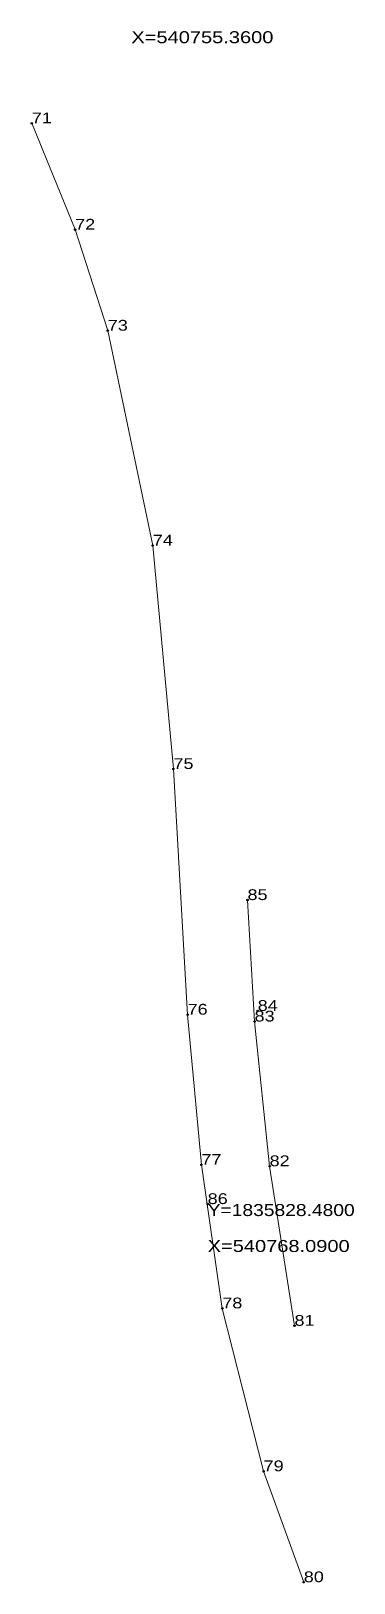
# Model space of a CAD drawing. Header units: metres. Extents: x 539703 to 540963, y 1835765 to 1836285.
# Drawn here: x 540738.6 to 540792.5, y 1835765.2 to 1836024.3 of the extents above; entities that cross this region are included whole.
import ezdxf

# ---------------------------------------------------------------- set-up
doc = ezdxf.new("R2010")
doc.units = ezdxf.units.M
doc.header["$LTSCALE"] = 0.5
doc.header["$PDMODE"] = 32
doc.header["$PDSIZE"] = 0.25
doc.layers.add('12', color=7, linetype='Continuous')
doc.layers.add('7', color=7, linetype='Continuous')
doc.layers.add('36', color=7, linetype='Continuous', lineweight=13)

msp = doc.modelspace()

# ---------------------------------------------------------------- linework, layer by layer
at = {"layer": '36'}
for points in [[(540738.74, 1836008.87), (540745.98, 1835991.12), (540751.42, 1835974.26), (540758.93, 1835938.39), (540762.38, 1835901.1), (540764.74, 1835860.09), (540767.05, 1835835.03), (540770.53, 1835811.07), (540777.42, 1835783.88), (540784.13, 1835765.36)], [(540782.58, 1835808.16), (540778.43, 1835834.8), (540775.92, 1835858.95), (540774.74, 1835879.22)]]:
    msp.add_lwpolyline(points, dxfattribs=at)
at = {"layer": '7'}
for p in [(540738.74, 1836008.87), (540745.98, 1835991.12), (540751.42, 1835974.26), (540758.93, 1835938.39), (540762.38, 1835901.1), (540774.74, 1835879.22), (540764.74, 1835860.09), (540776.44, 1835860.72), (540775.92, 1835858.95), (540767.05, 1835835.03), (540778.43, 1835834.8), (540768.09, 1835828.48), (540770.53, 1835811.07), (540782.58, 1835808.16), (540777.42, 1835783.88), (540784.13, 1835765.36)]:
    msp.add_point(p, dxfattribs=at)

# ---------------------------------------------------------------- texts
at = {"layer": '12', "width": 1.25}
for s, p in [('71', (540738.74, 1836008.87)), ('72', (540745.98, 1835991.12)), ('73', (540751.42, 1835974.26)), ('74', (540758.93, 1835938.39)), ('75', (540762.38, 1835901.1)), ('85', (540774.74, 1835879.22)), ('76', (540764.74, 1835860.09)), ('83', (540775.92, 1835858.95)), ('84', (540776.44, 1835860.72)), ('77', (540767.05, 1835835.03)), ('82', (540778.43, 1835834.8)), ('86', (540768.09, 1835828.48)), ('78', (540770.53, 1835811.07)), ('81', (540782.58, 1835808.16)), ('79', (540777.42, 1835783.88)), ('80', (540784.13, 1835765.36))]:
    msp.add_text(s, height=1.8, dxfattribs=at).set_placement(p)
at = {"layer": '36'}
for s, width, p in [('X=540755.3600', 1.25, (540755.36, 1836022.24)), ('Y=1835828.4800', 1.2, (540768.09, 1835826.48)), ('X=540768.0900', 1.25, (540768.09, 1835820.48))]:
    msp.add_text(s, height=2, dxfattribs=dict(at, width=width)).set_placement(p)

doc.saveas('drawing.dxf')
